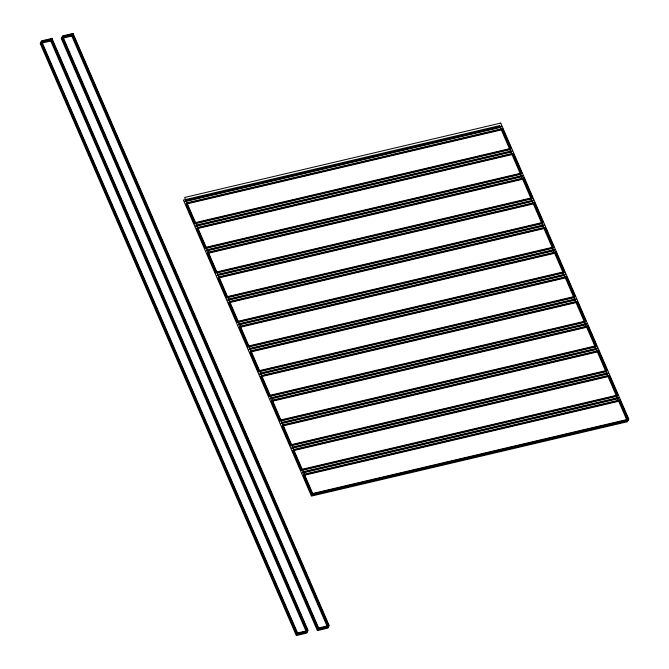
<?xml version="1.0" encoding="UTF-8"?>
<svg xmlns="http://www.w3.org/2000/svg" width="669" height="669" viewBox="0 0 669 669"><rect width="100%" height="100%" fill="white"/><g stroke="black" fill="none" stroke-linecap="round" stroke-linejoin="round"><path stroke-width="1" d="M185.43 200.499L501.524 126.115M185.154 201.076L501.248 126.692M184.878 201.653L500.972 127.269M196.101 225.169L512.195 150.784M195.825 225.746L511.919 151.361M195.549 226.323L511.643 151.938M206.771 249.838L522.874 175.454M206.495 250.415L522.589 176.031M206.219 250.992L522.313 176.608M217.442 274.507L533.544 200.123M217.166 275.084L533.268 200.7M216.89 275.661L532.984 201.277M228.112 299.177L544.215 224.792M227.836 299.754L543.939 225.369M227.56 300.331L543.663 225.946M238.783 323.846L554.885 249.462M238.507 324.423L554.609 250.039M238.231 325L554.333 250.616M249.462 348.516L565.556 274.131M249.177 349.093L565.28 274.708M248.901 349.67L565.004 275.285M260.132 373.185L576.226 298.8M259.856 373.762L575.95 299.377M259.572 374.339L575.674 299.955M270.803 397.854L586.897 323.47M270.527 398.431L586.621 324.047M270.251 399.008L586.345 324.624M281.473 422.524L597.568 348.139M281.197 423.101L597.292 348.716M280.921 423.678L597.016 349.293M292.144 447.193L608.238 372.809M291.868 447.77L607.962 373.386M291.592 448.347L607.686 373.963M302.814 471.862L618.909 397.478M302.539 472.439L618.633 398.055M302.263 473.016L618.357 398.632M51.99 38.409L41.453 40.893L297.563 632.949L308.1 630.474L51.99 38.409M73.063 33.45L62.526 35.934L318.636 627.99L329.173 625.515L73.063 33.45M51.714 38.986L41.177 41.47L297.287 633.526L307.824 631.051L51.714 38.986M72.787 34.027L62.25 36.511L318.36 628.567L328.897 626.092L72.787 34.027M51.438 39.563L40.901 42.047L297.011 634.103L307.548 631.628L51.438 39.563M72.511 34.604L61.974 37.088L318.084 629.144L328.621 626.669L72.511 34.604M51.162 40.14L40.625 42.624L296.735 634.68L307.272 632.205L51.162 40.14M72.235 35.181L61.699 37.665L317.808 629.721L328.345 627.246L72.235 35.181M50.744 41.01L40.207 43.485L296.317 635.55L306.854 633.066L50.744 41.01M71.817 36.051L61.28 38.526L317.39 630.591L327.927 628.107L71.817 36.051M500.738 123.071L184.644 197.455L312.699 493.488L628.793 419.103L500.738 123.071M499.492 125.672L183.398 200.056L311.453 496.089L627.547 421.704L499.492 125.672M502.595 128.582L186.5 202.966L195.03 222.702L511.133 148.317L502.595 128.582M502.319 129.159L186.225 203.543L194.754 223.279L510.857 148.894L502.319 129.159M502.043 129.736L185.94 204.12L194.478 223.856L510.581 149.471L502.043 129.736M513.265 153.251L197.171 227.636L205.709 247.371L521.803 172.987L513.265 153.251M512.989 153.828L196.895 228.213L205.425 247.948L521.527 173.564L512.989 153.828M512.713 154.405L196.619 228.79L205.149 248.525L521.251 174.141L512.713 154.405M523.936 177.921L207.842 252.305L216.38 272.04L532.474 197.656L523.936 177.921M523.66 178.498L207.566 252.882L216.104 272.618L532.198 198.233L523.66 178.498M523.384 179.075L207.29 253.459L215.819 273.195L531.922 198.81L523.384 179.075M534.606 202.59L218.512 276.974L227.05 296.71L543.144 222.325L534.606 202.59M534.33 203.167L218.236 277.551L226.774 297.287L542.868 222.902L534.33 203.167M534.054 203.744L217.96 278.128L226.498 297.864L542.592 223.479L534.054 203.744M545.277 227.259L229.183 301.644L237.721 321.379L553.815 246.995L545.277 227.259M545.001 227.836L228.907 302.221L237.445 321.956L553.539 247.572L545.001 227.836M544.725 228.413L228.631 302.798L237.169 322.533L553.263 248.149L544.725 228.413M555.947 251.929L239.853 326.313L248.391 346.049L564.485 271.664L555.947 251.929M555.671 252.506L239.577 326.89L248.115 346.626L564.21 272.241L555.671 252.506M555.395 253.083L239.301 327.467L247.839 347.203L563.934 272.818L555.395 253.083M566.626 276.598L250.524 350.982L259.062 370.718L575.156 296.334L566.626 276.598M566.342 277.175L250.248 351.56L258.786 371.295L574.88 296.911L566.342 277.175M566.066 277.752L249.972 352.137L258.51 371.872L574.604 297.488L566.066 277.752M577.297 301.267L261.194 375.652L269.732 395.387L585.827 321.003L577.297 301.267M577.021 301.844L260.918 376.229L269.456 395.964L585.551 321.58L577.021 301.844M576.737 302.421L260.642 376.806L269.181 396.541L585.275 322.157L576.737 302.421M587.967 325.937L271.865 400.321L280.403 420.057L596.505 345.672L587.967 325.937M587.691 326.514L271.589 400.898L280.127 420.634L596.221 346.249L587.691 326.514M587.415 327.091L271.313 401.475L279.851 421.211L595.945 346.826L587.415 327.091M598.638 350.606L282.535 424.991L291.074 444.726L607.176 370.342L598.638 350.606M598.362 351.183L282.259 425.568L290.798 445.303L606.9 370.919L598.362 351.183M598.086 351.76L281.983 426.145L290.522 445.88L606.616 371.496L598.086 351.76M609.308 375.276L293.214 449.66L301.744 469.395L617.847 395.011L609.308 375.276M609.033 375.853L292.93 450.237L301.468 469.973L617.571 395.588L609.033 375.853M608.757 376.43L292.654 450.814L301.192 470.55L617.295 396.165L608.757 376.43M619.979 399.945L303.885 474.329L312.423 494.065L628.517 419.68L619.979 399.945M619.703 400.522L303.609 474.906L312.139 494.642L628.241 420.257L619.703 400.522M619.427 401.099L303.325 475.483L311.863 495.219L627.965 420.834L619.427 401.099"/></g></svg>
